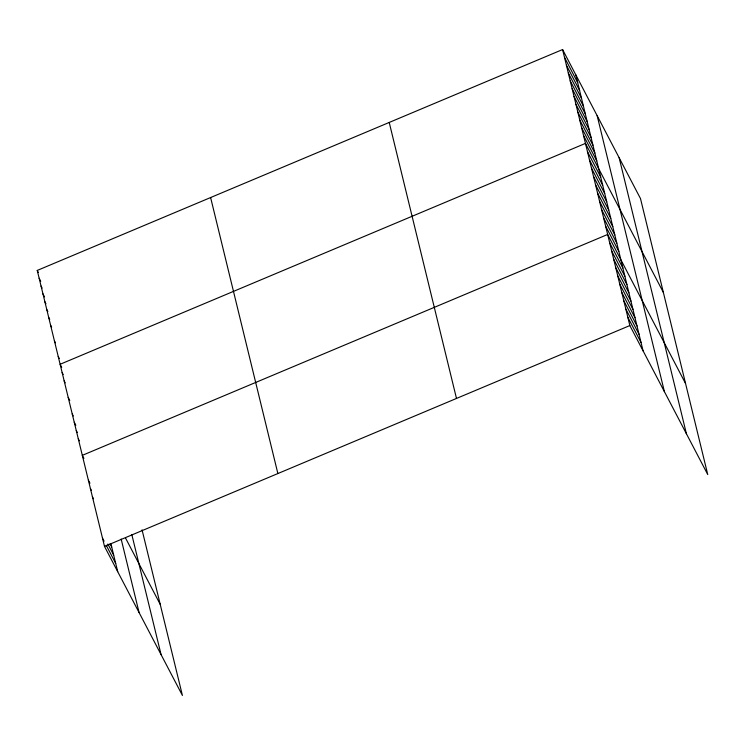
<?xml version="1.0" encoding="UTF-8"?>
<svg xmlns="http://www.w3.org/2000/svg" width="745" height="745" viewBox="0 0 745 745"><rect width="100%" height="100%" fill="white"/><g stroke="black" fill="none" stroke-linecap="round" stroke-linejoin="round"><path stroke-width="1.12" d="M142.053 529.844L182.413 695.448L104.514 546.439L37.25 270.435L562.587 49.552L640.486 198.561L707.75 474.565L629.851 325.556L562.587 49.552M104.514 546.439L629.851 325.556M564.496 57.374L577.701 82.639M566.396 65.188L579.61 90.452M568.305 73.01L581.51 98.275M570.204 80.832L583.419 106.097M572.113 88.655L585.328 113.92M574.023 96.468L587.228 121.733M575.922 104.291L589.137 129.555M577.831 112.113L591.036 137.378M579.74 119.936L592.946 145.201M581.64 127.749L594.855 153.014M583.549 135.571L596.754 160.836M663.357 292.403L585.458 143.394L60.122 364.277L61.705 367.304M587.47 151.673L600.684 176.938M589.491 159.951L602.696 185.216M591.511 168.23L604.716 193.495M593.523 176.509L606.737 201.774M595.544 184.788L608.758 210.062M597.564 193.076L610.77 218.341M599.576 201.355L612.79 226.62M601.597 209.634L614.811 234.899M603.618 217.912L616.823 243.177M605.638 226.191L618.844 251.456M685.549 383.489L607.65 234.47L82.313 455.353L83.906 458.389M609.671 242.749L622.876 268.023M611.692 251.037L624.897 276.302M613.703 259.316L626.918 284.581M615.724 267.595L628.929 292.86M617.745 275.874L630.95 301.138M619.756 284.152L632.971 309.417M621.777 292.431L634.982 317.705M623.798 300.719L637.003 325.984M625.809 308.998L639.024 334.263M627.83 317.277L641.045 342.542M37.25 270.435L38.302 272.456M39.159 278.257L40.742 281.284M41.059 286.071L42.12 288.091M42.968 293.893L44.551 296.929M44.877 301.716L45.929 303.737M46.777 309.538L47.838 311.559M48.686 317.351L49.738 319.372M50.595 325.174L51.647 327.195M54.404 340.819L55.456 342.84M58.212 356.455L59.274 358.475M62.133 372.556L63.195 374.577M64.154 380.835L65.215 382.856M68.195 397.392L69.779 400.428M72.228 413.959L73.28 415.98M74.249 422.238L75.832 425.265M76.26 430.517L77.322 432.538M78.281 438.796L79.333 440.817M125.672 538.29L160.222 604.372M88.366 480.199L89.959 483.226M90.387 488.478L91.449 490.499M92.408 496.757L93.46 498.778M110.083 543.831L111.666 546.867M107.876 544.027L113.687 555.146M102.493 538.16L104.077 541.196M106.19 545.238L115.708 563.425M619.142 157.726L686.406 433.73M597.145 115.652L664.41 391.656M575.792 74.817L643.056 350.821M389.225 122.441L456.489 398.445M210.612 197.546L277.876 473.55M131.809 534.556L161.069 654.613M121.165 539.054L139.073 612.539M110.912 543.757L117.719 571.704"/></g></svg>
